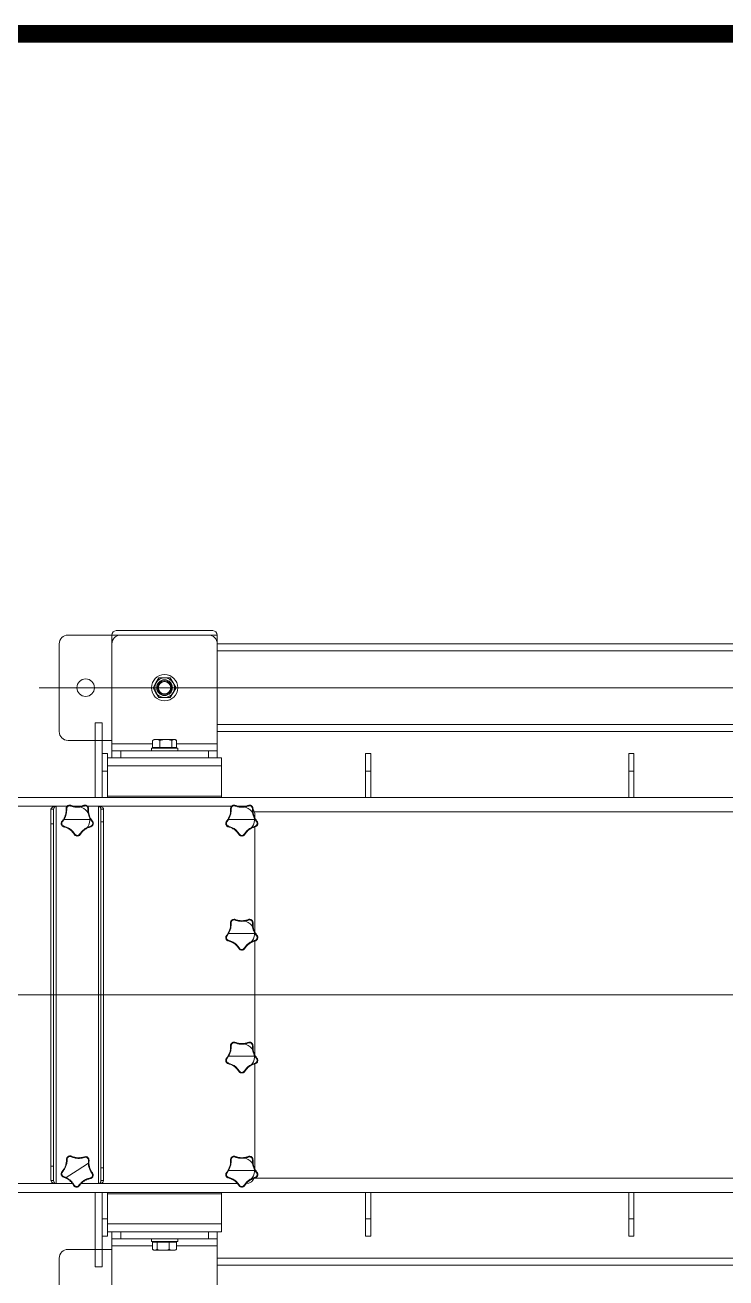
# Model space of a CAD drawing. Extents: x -681219 to -550379, y -242630 to -158199.
# Drawn here: x -659437 to -658639, y -222589 to -221162 of the extents above; entities that cross this region are included whole.
import ezdxf
from ezdxf.lldxf.tags import DXFTag

# ---------------------------------------------------------------- set-up
doc = ezdxf.new("R2010")
doc.units = 0
doc.header["$LTSCALE"] = 1000
doc.layers.get('0').update_dxf_attribs({"linetype": 'CONTINUOUS'})
doc.layers.add('DIM', color=7, linetype='CONTINUOUS', lineweight=18)
doc.layers.add('famsun', color=7, linetype='CONTINUOUS', lineweight=0)
tags = doc.linetypes.add('CENTER2', pattern=[28.575, 19.05, -3.175, 3.175, -3.175]).pattern_tags.tags
tags[10:11] = [DXFTag(74, 4), DXFTag(75, 0), DXFTag(340, '0'), DXFTag(46, 0.0), DXFTag(50, 0.0), DXFTag(44, 0.0), DXFTag(45, 0.0)]
tags[8:9] = [DXFTag(74, 4), DXFTag(75, 0), DXFTag(340, '0'), DXFTag(46, 0.0), DXFTag(50, 0.0), DXFTag(44, 0.0), DXFTag(45, 0.0)]
tags[6:7] = [DXFTag(74, 4), DXFTag(75, 0), DXFTag(340, '0'), DXFTag(46, 0.0), DXFTag(50, 0.0), DXFTag(44, 0.0), DXFTag(45, 0.0)]
tags[4:5] = [DXFTag(74, 4), DXFTag(75, 0), DXFTag(340, '0'), DXFTag(46, 0.0), DXFTag(50, 0.0), DXFTag(44, 0.0), DXFTag(45, 0.0)]

# ---------------------------------------------------------------- blocks, each defined once
blk = doc.blocks.new('12')
for p, q in [((1668, 415), (1778, 415)), ((1663, 400), (749.9, 400)), ((1663, 400), (1663, 410)), ((1663, 410), (1673, 410)), ((1663, 400), (1663, 286)), ((1773, 410), (1673, 410)), ((1773, 410), (1783, 410)), ((1783, 400), (1783, 410)), ((1783, 410), (1833, 410)), ((1783, 400), (1783, 286)), ((1843, 400), (1843, 300)), ((1663, 392), (748.8, 392)), ((1716.5, 361.3), (1713.2, 355.7)), ((1723, 361.3), (1716.5, 361.3)), ((1732.8, 355.7), (1729.5, 361.3)), ((1713.2, 355.7), (1709.9, 350)), ((1709.9, 350), (1713.2, 344.3)), ((1713.2, 344.3), (1716.5, 338.7)), ((1729.5, 338.7), (1732.8, 344.3)), ((1736.1, 350), (1732.8, 355.7)), ((1732.8, 344.3), (1736.1, 350)), ((1716.5, 338.7), (1723, 338.7)), ((1663, 308), (710.7, 308)), ((1663, 300), (765.1, 300)), ((1802, 310), (1794, 310)), ((1794, 290), (1794, 310)), ((1802, 290), (1802, 310)), ((1663, 286), (1663, 278)), ((1709.3, 286), (1663, 286)), ((1709.3, 282.1), (1709.3, 289.9)), ((1711, 291), (1710, 290.4)), ((1711.9, 291), (1711, 291)), ((1711.9, 291), (1721.4, 291)), ((1714.6, 282.1), (1714.6, 289.9)), ((1732.5, 291), (1721.4, 291)), ((1728.3, 282.1), (1728.3, 289.9)), ((1735, 291), (1732.5, 291)), ((1736, 290.4), (1735, 291)), ((1736.7, 289.9), (1736, 290.3)), ((1736.7, 282.1), (1736.7, 289.9)), ((1783, 286), (1736.7, 286)), ((1794, 290), (1783, 290)), ((1783, 286), (1783, 278)), ((1802, 290), (1794, 290)), ((1794, 258.2), (1794, 290)), ((1802, 225), (1802, 290)), ((1833, 290), (1802, 290)), ((1194, 275), (1188, 275)), ((1188, 275), (1188, 255)), ((1194, 275), (1194, 255)), ((1494, 275), (1488, 275)), ((1488, 275), (1488, 255)), ((1494, 275), (1494, 255)), ((1663, 270), (1663, 278)), ((1663, 278), (1673, 278)), ((1673, 278), (1673, 270)), ((1773, 278), (1673, 278)), ((1708, 281), (1708, 278)), ((1708, 281), (1738, 281)), ((1709.6, 281.8), (1709.3, 282.1)), ((1711.9, 281.8), (1709.6, 281.8)), ((1711, 281.8), (1711, 281)), ((1714.2, 281.8), (1711.9, 281.8)), ((1714.6, 282.1), (1714.2, 281.8)), ((1714.2, 281.8), (1715.6, 281.8)), ((1715.6, 281.8), (1714.6, 282.1)), ((1721.4, 281.8), (1715.6, 281.8)), ((1727.3, 281.8), (1721.4, 281.8)), ((1728.3, 282.1), (1727.3, 281.8)), ((1727.3, 281.8), (1728.9, 281.8)), ((1728.9, 281.8), (1728.3, 282.1)), ((1732.5, 281.8), (1728.9, 281.8)), ((1736.1, 281.8), (1732.5, 281.8)), ((1735, 281), (1735, 281.8)), ((1736.7, 282.1), (1736.1, 281.8)), ((1736.1, 281.8), (1736.4, 281.8)), ((1736.4, 281.8), (1736.7, 282.1)), ((1738, 278), (1738, 281)), ((1773, 270), (1773, 278)), ((1773, 278), (1783, 278)), ((1783, 278), (1783, 270)), ((1794, 275), (1788, 275)), ((1788, 275), (1788, 255)), ((1658, 270), (1664.5, 270)), ((1658, 261), (1658, 270)), ((1658, 261), (1788, 261)), ((1658, 226.5), (1658, 261)), ((1673, 270), (1664.5, 270)), ((1773, 270), (1673, 270)), ((1781.5, 270), (1773, 270)), ((1781.5, 270), (1788, 270)), ((1794, 258.2), (1794, 255)), ((1194, 255), (1188, 255)), ((1188, 255), (1188, 225)), ((1194, 255), (1194, 225)), ((1494, 255), (1488, 255)), ((1488, 255), (1488, 225)), ((1494, 255), (1494, 225)), ((1794, 255), (1788, 255)), ((1788, 255), (1788, 225)), ((1794, 255), (1794, 225)), ((2510, 225), (109, 225)), ((1639.4, 215), (1630, 215)), ((1630.7, 214.4), (1631.6, 214.6)), ((1631.6, 214.6), (1632.6, 214.8)), ((1637.5, 214.8), (1638.4, 214.6)), ((1638.4, 214.6), (1639.3, 214.4)), ((1798.5, 215), (1646.6, 215)), ((1658, 226.5), (1658, 225)), ((1658, 226.5), (1788, 226.5)), ((1798.5, -215), (1798.5, 215)), ((1798.5, 215), (1810.9, 215)), ((1818.1, 215), (1826.9, 215)), ((1818.2, 214.4), (1819.1, 214.6)), ((1819.1, 214.6), (1820.1, 214.8)), ((1825, 214.8), (1825.9, 214.6)), ((1825.9, 214.6), (1826.8, 214.4)), ((1834.1, 215), (1846.5, 215)), ((1846.5, -215), (1846.5, 215)), ((1998.4, 215), (1846.5, 215)), ((1620.7, 208.7), (137.6, 208.7)), ((1620, 200), (1618.2, 197.4)), ((1620, 205), (1620, 201.6)), ((1635, 200), (1620, 200)), ((1622.2, 211.9), (1622.2, 212.1)), ((1635, 200), (1650, 200)), ((1647.8, 211.9), (1647.8, 210.6)), ((1651.8, 197.4), (1650, 200)), ((1795.5, 211.5), (1792.5, 211.5)), ((1792.5, 197), (1792.5, 211.5)), ((1795.5, 197), (1795.5, 211.5)), ((1807.5, 200), (1805.7, 197.4)), ((1822.5, 200), (1807.5, 200)), ((1809.7, 211.9), (1809.7, 212.1)), ((1822.5, 200), (1837.5, 200)), ((1835.3, 211.9), (1835.3, 210.6)), ((1839.3, 197.4), (1837.5, 200)), ((1852.5, 211.5), (1849.5, 211.5)), ((1849.5, 211.5), (1849.5, 195)), ((1852.5, 211.5), (1852.5, 195)), ((1620, 191.4), (1620, 71.6)), ((1795.5, 197), (1792.5, 197)), ((1792.5, -197), (1792.5, 197)), ((1795.5, -197), (1795.5, 197)), ((1849.5, -195), (1849.5, 195)), ((1852.5, 195), (1849.5, 195)), ((1852.5, -195), (1852.5, 195)), ((1622.2, 81.9), (1622.2, 82.1)), ((1630.7, 84.4), (1631.6, 84.6)), ((1631.6, 84.6), (1632.6, 84.8)), ((1637.5, 84.8), (1638.4, 84.6)), ((1638.4, 84.6), (1639.3, 84.4)), ((1647.8, 81.9), (1647.8, 80.6)), ((1620, 70), (1618.2, 67.4)), ((1635, 70), (1620, 70)), ((1620, 61.4), (1620, -68.4)), ((1635, 70), (1650, 70)), ((1651.8, 67.4), (1650, 70)), ((1630.7, -55.6), (1631.6, -55.4)), ((1631.6, -55.4), (1632.6, -55.2)), ((1637.5, -55.2), (1638.4, -55.4)), ((1638.4, -55.4), (1639.3, -55.6)), ((1620, -70), (1618.2, -72.6)), ((1635, -70), (1620, -70)), ((1622.2, -58.1), (1622.2, -57.9)), ((1635, -70), (1650, -70)), ((1647.8, -58.1), (1647.8, -59.4)), ((1651.8, -72.6), (1650, -70)), ((1620, -78.6), (1620, -198.4)), ((1630.7, -185.6), (1631.6, -185.4)), ((1631.6, -185.4), (1632.6, -185.2)), ((1637.5, -185.2), (1638.4, -185.4)), ((1638.4, -185.4), (1639.3, -185.6)), ((1817.4, -185.9), (1819.1, -185.4)), ((1819.1, -185.4), (1819.5, -185.3)), ((1824, -185.1), (1825.9, -185.4)), ((1825.9, -185.4), (1826.2, -185.5)), ((1622.2, -188.1), (1622.2, -187.9)), ((1647.8, -188.1), (1647.8, -189.4)), ((1792.5, -197), (1795.5, -197)), ((1792.5, -197), (1792.5, -211.5)), ((1795.5, -197), (1795.5, -211.5)), ((1809.8, -188.6), (1809.9, -191.8)), ((1822.5, -200), (1809.9, -191.8)), ((1834.4, -190.9), (1835.1, -191.8)), ((1835.1, -191.8), (1835.5, -192.5)), ((1849.5, -195), (1852.5, -195)), ((1849.5, -211.5), (1849.5, -195)), ((1852.5, -211.5), (1852.5, -195)), ((1620.7, -208.7), (137.6, -208.7)), ((1620, -200), (1618.2, -202.6)), ((1635, -200), (1620, -200)), ((1635, -200), (1650, -200)), ((1651.8, -202.6), (1650, -200)), ((1792.5, -211.5), (1795.5, -211.5)), ((1805.3, -202.9), (1806, -201.9)), ((1812.1, -210.8), (1811, -209.6)), ((1812.5, -211.2), (1812.1, -210.8)), ((1822.5, -200), (1835.1, -208.2)), ((1835.1, -208.2), (1838, -207)), ((1849.5, -211.5), (1852.5, -211.5)), ((2510, -225), (109, -225)), ((1188, -225), (1188, -255)), ((1194, -225), (1194, -255)), ((1488, -225), (1488, -255)), ((1494, -225), (1494, -255)), ((1640, -215), (1798.5, -215)), ((1658, -226.5), (1658, -225)), ((1658, -226.5), (1788, -226.5)), ((1658, -226.5), (1658, -261)), ((1788, -225), (1788, -255)), ((1794, -225), (1794, -255)), ((1798.5, -215), (1818, -215)), ((1802, -225), (1802, -290)), ((1826.7, -217), (1826.6, -217.2)), ((1828.1, -215), (1846.5, -215)), ((1846.5, -215), (2005, -215)), ((1194, -255), (1188, -255)), ((1188, -255), (1188, -275)), ((1194, -255), (1194, -275)), ((1494, -255), (1488, -255)), ((1488, -255), (1488, -275)), ((1494, -255), (1494, -275)), ((1794, -255), (1788, -255)), ((1788, -255), (1788, -275)), ((1794, -255), (1794, -258.2)), ((1658, -261), (1788, -261)), ((1658, -261), (1658, -270)), ((1658, -270), (1664.5, -270)), ((1663, -278), (1663, -270)), ((1664.5, -270), (1673, -270)), ((1673, -270), (1673, -278)), ((1673, -270), (1773, -270)), ((1773, -278), (1773, -270)), ((1773, -270), (1781.5, -270)), ((1781.5, -270), (1788, -270)), ((1783, -270), (1783, -278)), ((1794, -258.2), (1794, -290)), ((1194, -275), (1188, -275)), ((1494, -275), (1488, -275)), ((1673, -278), (1663, -278)), ((1663, -286), (1663, -278)), ((1673, -278), (1773, -278)), ((1708, -278), (1708, -281)), ((1738, -281), (1708, -281)), ((1709.3, -282.1), (1709.9, -281.8)), ((1709.6, -281.8), (1709.3, -282.1)), ((1709.3, -282.1), (1709.3, -289.9)), ((1709.9, -281.8), (1709.6, -281.8)), ((1709.9, -281.8), (1713.5, -281.8)), ((1711, -281), (1711, -281.8)), ((1713.5, -281.8), (1717.1, -281.8)), ((1717.1, -281.8), (1717.7, -282.1)), ((1718.7, -281.8), (1717.1, -281.8)), ((1717.7, -282.1), (1718.7, -281.8)), ((1717.7, -282.1), (1717.7, -289.9)), ((1718.7, -281.8), (1724.6, -281.8)), ((1724.6, -281.8), (1730.4, -281.8)), ((1730.4, -281.8), (1731.4, -282.1)), ((1731.8, -281.8), (1730.4, -281.8)), ((1731.4, -282.1), (1731.8, -281.8)), ((1731.4, -282.1), (1731.4, -289.9)), ((1731.8, -281.8), (1734.1, -281.8)), ((1734.1, -281.8), (1736.4, -281.8)), ((1735, -281.8), (1735, -281)), ((1736.4, -281.8), (1736.7, -282.1)), ((1736.7, -282.1), (1736.7, -289.9)), ((1738, -281), (1738, -278)), ((1783, -278), (1773, -278)), ((1783, -286), (1783, -278)), ((1794, -275), (1788, -275)), ((1663, -400), (1663, -286)), ((1663, -286), (1709.3, -286)), ((1709.3, -289.9), (1710, -290.3)), ((1710, -290.4), (1711, -291)), ((1711, -291), (1713.5, -291)), ((1713.5, -291), (1724.6, -291)), ((1734.1, -291), (1724.6, -291)), ((1734.1, -291), (1735, -291)), ((1735, -291), (1736, -290.4)), ((1736.7, -286), (1783, -286)), ((1783, -400), (1783, -286)), ((1794, -290), (1783, -290)), ((1802, -290), (1794, -290)), ((1794, -290), (1794, -310)), ((1802, -290), (1802, -310)), ((1833, -290), (1802, -290)), ((1663, -308), (711.7, -308)), ((1663, -300), (765.1, -300)), ((1794, -310), (1802, -310)), ((1843, -400), (1843, -300))]:
    blk.add_line(p, q)
at = {"color": 8, "linetype": 'CENTER2'}
for p, q in [((1866.1, 350), (35.8, 350)), ((-455.4, 0), (2585.1, 0))]:
    blk.add_line(p, q, dxfattribs=at)
for centre, radius in [((1723, 350), 15), ((1723, 350), 9), ((1723, 350), 8), ((1723, 350), 7), ((1813, 350), 10)]:
    blk.add_circle(centre, radius)
for centre, radius, start, end in [((1668, 410), 5, 90, 180), ((1778, 410), 5, 0, 90), ((1673, 400), 10, 90, 180), ((1773, 400), 10, 0, 90), ((1833, 400), 10, 0, 90), ((1723, 350), 11.3, 90, 150), ((1723, 350), 11.3, 30, 90), ((1723, 350), 11.3, 150, 210), ((1723, 350), 11.3, 210, 270), ((1723, 350), 11.3, 270, 330), ((1723, 350), 11.3, 330, 30), ((1833, 300), 10, 270, 0), ((1635, 200), 14.5, 78.3223, 247.1373), ((1628.9, 214.8), 1.67, 139.0394, 164.1532), ((1641.1, 214.8), 1.67, 15.8468, 40.9606), ((1822.5, 200), 14.5, 78.3223, 247.1373), ((1816.4, 214.8), 1.67, 139.0394, 164.1532), ((1828.6, 214.8), 1.67, 15.8468, 40.9606), ((1630, 205), 10, 142.9413, 180), ((1622.8, 210.3), 1.67, 87.8468, 112.9606), ((1647.2, 210.3), 1.67, 67.0394, 92.1532), ((1810.3, 210.3), 1.67, 87.8468, 112.9606), ((1834.7, 210.3), 1.67, 67.0394, 92.1532), ((1619.1, 198.8), 1.67, 211.0394, 236.1532), ((1621.4, 191.6), 1.67, 159.8468, 184.9606), ((1648.6, 191.6), 1.67, 355.0394, 20.1532), ((1650.9, 198.8), 1.67, 303.8468, 328.9606), ((1806.6, 198.8), 1.67, 211.0394, 236.1532), ((1808.9, 191.6), 1.67, 159.8468, 184.9606), ((1836.1, 191.6), 1.67, 355.0394, 20.1532), ((1838.4, 198.8), 1.67, 303.8468, 328.9606), ((1631.2, 184.5), 1.67, 283.0394, 308.1532), ((1638.8, 184.5), 1.67, 231.8468, 256.9606), ((1818.7, 184.5), 1.67, 283.0394, 308.1532), ((1826.3, 184.5), 1.67, 231.8468, 256.9606), ((1628.9, 84.8), 1.67, 139.0394, 164.1532), ((1641.1, 84.8), 1.67, 15.8468, 40.9606), ((1635, 70), 14.5, 78.3223, 247.1373), ((1622.8, 80.3), 1.67, 87.8468, 112.9606), ((1647.2, 80.3), 1.67, 67.0394, 92.1532), ((1619.1, 68.8), 1.67, 211.0394, 236.1532), ((1621.4, 61.6), 1.67, 159.8468, 184.9606), ((1648.6, 61.6), 1.67, 355.0394, 20.1532), ((1650.9, 68.8), 1.67, 303.8468, 328.9606), ((1631.2, 54.5), 1.67, 283.0394, 308.1532), ((1638.8, 54.5), 1.67, 231.8468, 256.9606), ((1635, -70), 14.5, 78.3223, 247.1373), ((1628.9, -55.2), 1.67, 139.0394, 164.1532), ((1641.1, -55.2), 1.67, 15.8468, 40.9606), ((1622.8, -59.7), 1.67, 87.8468, 112.9606), ((1647.2, -59.7), 1.67, 67.0394, 92.1532), ((1619.1, -71.2), 1.67, 211.0394, 236.1532), ((1621.4, -78.4), 1.67, 159.8468, 184.9606), ((1648.6, -78.4), 1.67, 355.0394, 20.1532), ((1650.9, -71.2), 1.67, 303.8468, 328.9606), ((1631.2, -85.5), 1.67, 283.0394, 308.1532), ((1638.8, -85.5), 1.67, 231.8468, 256.9606), ((1635, -200), 14.5, 78.3223, 247.1373), ((1628.9, -185.2), 1.67, 139.0394, 164.1532), ((1641.1, -185.2), 1.67, 15.8468, 40.9606), ((1815.7, -185.6), 1.67, 141.8817, 166.9956), ((1822.5, -200), 14.5, 81.0794, 106.4389), ((1827.8, -185), 1.67, 18.6892, 43.803), ((1622.8, -189.7), 1.67, 87.8468, 112.9606), ((1647.2, -189.7), 1.67, 67.0394, 92.1532), ((1809.8, -190.3), 1.67, 90.6892, 115.803), ((1834.1, -189.1), 1.67, 69.8817, 94.9956), ((1822.5, -200), 14.5, 9.1392, 34.4927), ((1619.1, -201.2), 1.67, 211.0394, 236.1532), ((1621.4, -208.4), 1.67, 159.8468, 184.9606), ((1630, -205), 10, 197.9389, 270), ((1648.6, -208.4), 1.67, 355.0394, 20.1532), ((1650.9, -201.2), 1.67, 303.8468, 328.9606), ((1806.7, -202), 1.67, 213.8817, 238.9956), ((1809.3, -209), 1.67, 162.6892, 187.803), ((1836.5, -207.7), 1.67, 357.8817, 22.9956), ((1838.5, -200.4), 1.67, 306.6892, 331.803), ((1631.2, -215.5), 1.67, 283.0394, 308.1532), ((1638.8, -215.5), 1.67, 231.8468, 256.9606), ((1819.5, -215.7), 1.67, 285.8817, 310.9956), ((1827, -215.3), 1.67, 234.6892, 259.803), ((1833, -300), 10, 0, 90)]:
    blk.add_arc(centre, radius, start, end)
for centre, major_axis, ratio, start_param, end_param in [((1798.5, 211.5), (6, 0), 0.588235, 1.570796, 3.141593), ((1798.5, 211.5), (0, 3.53), 0.85, 0, 1.570796), ((1846.5, 211.5), (6, 0), 0.588235, 0, 1.570796), ((1846.5, 211.5), (0, 3.53), 0.85, 4.712389, 6.283185), ((1798.5, -211.5), (6, 0), 0.588235, 3.141593, 4.712389), ((1798.5, -211.5), (0, 3.53), 0.85, 1.570796, 3.141593), ((1846.5, -211.5), (6, 0), 0.588235, 4.712389, 6.283185), ((1846.5, -211.5), (0, 3.53), 0.85, 3.141593, 4.712389)]:
    blk.add_ellipse(centre, major_axis=major_axis, ratio=ratio, start_param=start_param, end_param=end_param)
for points, knots in [([(1729.5, 361.3), (1729.1, 361.3), (1726.9, 361.3), (1724.7, 361.3), (1723, 361.3)], [0, 0, 0, 0, 0.223404, 1, 1, 1, 1]), ([(1723, 338.7), (1724.7, 338.7), (1726.9, 338.7), (1729.1, 338.7), (1729.5, 338.7)], [0, 0, 0, 0, 0.7765956, 1, 1, 1, 1]), ([(1709.3, 289.9), (1709.4, 290.1), (1710, 290.4), (1710.9, 290.9), (1711.6, 291), (1711.9, 291)], [0, 0, 0, 0, 0.211364, 0.60308, 1, 1, 1, 1]), ([(1711.9, 291), (1712.1, 291), (1713, 290.9), (1713.9, 290.4), (1714.6, 289.9)], [0, 0, 0, 0, 0.232367, 1, 1, 1, 1]), ([(1714.6, 289.9), (1715.7, 290.2), (1717.9, 290.8), (1720.3, 290.9), (1721.4, 291)], [0, 0, 0, 0, 0.495458, 1, 1, 1, 1]), ([(1721.4, 291), (1721.6, 291), (1722.8, 291), (1725.2, 290.8), (1727.3, 290.2), (1728.3, 289.9)], [0, 0, 0, 0, 0.070099, 0.530789, 1, 1, 1, 1]), ([(1728.3, 289.9), (1729, 290.2), (1730.4, 290.8), (1731.8, 290.9), (1732.5, 291)], [0, 0, 0, 0, 0.495458, 1, 1, 1, 1]), ([(1732.5, 291), (1732.6, 291), (1733.4, 291), (1734.8, 290.8), (1736.1, 290.2), (1736.7, 289.9)], [0, 0, 0, 0, 0.070099, 0.530789, 1, 1, 1, 1]), ([(1622.2, 212.1), (1622.2, 212.5), (1622.3, 213.1), (1622.6, 214), (1623.2, 214.8), (1623.9, 215.5), (1624.8, 215.9), (1625.7, 216.1), (1626.7, 216.2), (1627.3, 216), (1627.7, 215.9)], [0, 0, 0, 0, 0.128495, 0.249756, 0.375809, 0.499953, 0.623666, 0.749874, 0.870849, 1, 1, 1, 1]), ([(1627.3, 215.2), (1626.9, 215.3), (1626.1, 215.5), (1624.9, 215.3), (1623.8, 214.6), (1623, 213.4), (1622.9, 212.5), (1622.9, 212)], [0, 0, 0, 0, 0.187058, 0.373924, 0.560709, 0.780234, 1, 1, 1, 1]), ([(1642.7, 215.2), (1641.4, 214.8), (1639, 214), (1635, 213.7), (1631, 214), (1628.5, 214.8), (1627.3, 215.2)], [0, 0, 0, 0, 0.251233, 0.500208, 0.750439, 1, 1, 1, 1]), ([(1627.7, 215.9), (1628.8, 215.5), (1631.2, 214.7), (1635, 214.4), (1638.8, 214.7), (1641.2, 215.5), (1642.3, 215.9)], [0, 0, 0, 0, 0.249562, 0.499801, 0.748752, 1, 1, 1, 1]), ([(1642.3, 215.9), (1642.7, 216), (1643.3, 216.2), (1644.3, 216.1), (1645.3, 215.9), (1646.2, 215.4), (1646.9, 214.7), (1647.5, 213.9), (1647.8, 212.9), (1647.8, 212.2), (1647.8, 211.9)], [0, 0, 0, 0, 0.12914, 0.249982, 0.376113, 0.499908, 0.623755, 0.74995, 0.870821, 1, 1, 1, 1]), ([(1647.1, 212), (1647.1, 212.4), (1647, 213.2), (1646.4, 214.3), (1645.4, 215.1), (1644.1, 215.6), (1643.2, 215.3), (1642.7, 215.2)], [0, 0, 0, 0, 0.187058, 0.373924, 0.560709, 0.780234, 1, 1, 1, 1]), ([(1809.7, 212.1), (1809.7, 212.5), (1809.8, 213.1), (1810.1, 214), (1810.7, 214.8), (1811.4, 215.5), (1812.3, 215.9), (1813.2, 216.1), (1814.2, 216.2), (1814.8, 216), (1815.2, 215.9)], [0, 0, 0, 0, 0.128495, 0.249756, 0.375809, 0.499953, 0.623666, 0.749874, 0.870849, 1, 1, 1, 1]), ([(1814.8, 215.2), (1814.4, 215.3), (1813.6, 215.5), (1812.4, 215.3), (1811.3, 214.6), (1810.5, 213.4), (1810.4, 212.5), (1810.4, 212)], [0, 0, 0, 0, 0.1870578, 0.3739241, 0.5607091, 0.7802342, 1, 1, 1, 1]), ([(1830.2, 215.2), (1828.9, 214.8), (1826.5, 214), (1822.5, 213.7), (1818.5, 214), (1816, 214.8), (1814.8, 215.2)], [0, 0, 0, 0, 0.251233, 0.500208, 0.750439, 1, 1, 1, 1]), ([(1815.2, 215.9), (1816.3, 215.5), (1818.7, 214.7), (1822.5, 214.4), (1826.3, 214.7), (1828.7, 215.5), (1829.8, 215.9)], [0, 0, 0, 0, 0.249562, 0.499801, 0.748752, 1, 1, 1, 1]), ([(1829.8, 215.9), (1830.2, 216), (1830.8, 216.2), (1831.8, 216.1), (1832.8, 215.9), (1833.7, 215.4), (1834.4, 214.7), (1835, 213.9), (1835.3, 212.9), (1835.3, 212.2), (1835.3, 211.9)], [0, 0, 0, 0, 0.12914, 0.249982, 0.376113, 0.499908, 0.623755, 0.74995, 0.870821, 1, 1, 1, 1]), ([(1834.6, 212), (1834.6, 212.4), (1834.5, 213.2), (1833.9, 214.3), (1832.9, 215.1), (1831.6, 215.6), (1830.7, 215.3), (1830.2, 215.2)], [0, 0, 0, 0, 0.187058, 0.373924, 0.560709, 0.780234, 1, 1, 1, 1]), ([(1617.7, 197.9), (1618.4, 198.9), (1619.9, 200.9), (1621.3, 204.4), (1622.2, 208.1), (1622.2, 210.6), (1622.2, 211.9)], [0, 0, 0, 0, 0.2495624, 0.4998013, 0.7487519, 1, 1, 1, 1]), ([(1622.9, 212), (1622.9, 211), (1623, 208.9), (1622.4, 205.8), (1621.5, 202.8), (1620.5, 200.9), (1620, 200)], [0, 0, 0, 0, 0.251572, 0.500479, 0.750741, 1, 1, 1, 1]), ([(1650, 200), (1649.5, 200.9), (1648.5, 202.8), (1647.6, 205.8), (1647, 208.9), (1647.1, 211), (1647.1, 212)], [0, 0, 0, 0, 0.249343, 0.500108, 0.749776, 1, 1, 1, 1]), ([(1647.8, 210.6), (1647.8, 209.5), (1647.9, 207.2), (1648.9, 203.9), (1650.3, 200.7), (1651.7, 198.8), (1652.3, 197.9)], [0, 0, 0, 0, 0.248956, 0.499589, 0.748504, 1, 1, 1, 1]), ([(1805.2, 197.9), (1805.9, 198.9), (1807.4, 200.9), (1808.8, 204.4), (1809.7, 208.1), (1809.7, 210.6), (1809.7, 211.9)], [0, 0, 0, 0, 0.2495624, 0.4998013, 0.7487519, 1, 1, 1, 1]), ([(1810.4, 212), (1810.4, 211), (1810.5, 208.9), (1809.9, 205.8), (1809, 202.8), (1808, 200.9), (1807.5, 200)], [0, 0, 0, 0, 0.251572, 0.500479, 0.750741, 1, 1, 1, 1]), ([(1837.5, 200), (1837, 200.9), (1836, 202.8), (1835.1, 205.8), (1834.5, 208.9), (1834.6, 211), (1834.6, 212)], [0, 0, 0, 0, 0.249343, 0.500108, 0.749776, 1, 1, 1, 1]), ([(1835.3, 210.6), (1835.3, 209.5), (1835.4, 207.2), (1836.4, 203.9), (1837.8, 200.7), (1839.2, 198.8), (1839.8, 197.9)], [0, 0, 0, 0, 0.248956, 0.499589, 0.748504, 1, 1, 1, 1]), ([(1616.7, 195.4), (1616.8, 195.8), (1616.9, 196.7), (1617.4, 197.5), (1617.7, 197.9)], [0, 0, 0, 0, 0.480984, 1, 1, 1, 1]), ([(1619.7, 191.5), (1619.3, 191.6), (1618.5, 192), (1617.5, 192.9), (1616.9, 194), (1616.8, 194.9), (1616.7, 195.4)], [0, 0, 0, 0, 0.25934, 0.499965, 0.75017, 1, 1, 1, 1]), ([(1618.2, 197.4), (1617.9, 197), (1617.5, 196.4), (1617.4, 195.1), (1617.7, 193.9), (1618.5, 192.7), (1619.4, 192.4), (1619.8, 192.2)], [0, 0, 0, 0, 0.1870578, 0.3739241, 0.5607091, 0.7802342, 1, 1, 1, 1]), ([(1631.6, 182.9), (1630.9, 183.9), (1629.4, 185.9), (1626.6, 188.4), (1623.3, 190.4), (1620.9, 191.1), (1619.7, 191.5)], [0, 0, 0, 0, 0.2495624, 0.4998013, 0.7487519, 1, 1, 1, 1]), ([(1619.8, 192.2), (1621.1, 191.8), (1623.6, 191), (1627, 188.9), (1630, 186.4), (1631.5, 184.2), (1632.3, 183.2)], [0, 0, 0, 0, 0.251233, 0.500208, 0.750439, 1, 1, 1, 1]), ([(1637.7, 183.2), (1638.5, 184.2), (1640, 186.4), (1643, 189), (1646.4, 191), (1648.9, 191.8), (1650.2, 192.2)], [0, 0, 0, 0, 0.251233, 0.500208, 0.750439, 1, 1, 1, 1]), ([(1650.3, 191.5), (1649.1, 191.1), (1646.7, 190.4), (1643.4, 188.4), (1640.6, 185.9), (1639.1, 183.9), (1638.4, 182.9)], [0, 0, 0, 0, 0.249562, 0.499801, 0.748752, 1, 1, 1, 1]), ([(1650.2, 192.2), (1650.5, 192.4), (1651.3, 192.6), (1652.1, 193.6), (1652.6, 194.8), (1652.6, 196.2), (1652.1, 197), (1651.8, 197.4)], [0, 0, 0, 0, 0.187058, 0.373924, 0.560709, 0.780234, 1, 1, 1, 1]), ([(1652.3, 197.9), (1652.5, 197.6), (1652.9, 197.1), (1653.2, 196.1), (1653.3, 195.1), (1653.1, 194.1), (1652.7, 193.2), (1652, 192.4), (1651.2, 191.8), (1650.6, 191.6), (1650.3, 191.5)], [0, 0, 0, 0, 0.12914, 0.249982, 0.376114, 0.499908, 0.623755, 0.74995, 0.870821, 1, 1, 1, 1]), ([(1804.2, 195.4), (1804.3, 195.8), (1804.4, 196.7), (1804.9, 197.5), (1805.2, 197.9)], [0, 0, 0, 0, 0.480984, 1, 1, 1, 1]), ([(1807.2, 191.5), (1806.8, 191.6), (1806, 192), (1805, 192.9), (1804.4, 194), (1804.3, 194.9), (1804.2, 195.4)], [0, 0, 0, 0, 0.25934, 0.499965, 0.75017, 1, 1, 1, 1]), ([(1805.7, 197.4), (1805.4, 197), (1805, 196.4), (1804.9, 195.1), (1805.2, 193.9), (1806, 192.7), (1806.9, 192.4), (1807.3, 192.2)], [0, 0, 0, 0, 0.1870578, 0.3739241, 0.5607091, 0.7802342, 1, 1, 1, 1]), ([(1819.1, 182.9), (1818.4, 183.9), (1816.9, 185.9), (1814.1, 188.4), (1810.8, 190.4), (1808.4, 191.1), (1807.2, 191.5)], [0, 0, 0, 0, 0.2495624, 0.4998013, 0.7487519, 1, 1, 1, 1]), ([(1807.3, 192.2), (1808.6, 191.8), (1811.1, 191), (1814.5, 188.9), (1817.5, 186.4), (1819, 184.2), (1819.8, 183.2)], [0, 0, 0, 0, 0.251233, 0.500208, 0.750439, 1, 1, 1, 1]), ([(1825.2, 183.2), (1826, 184.2), (1827.5, 186.4), (1830.5, 189), (1833.9, 191), (1836.4, 191.8), (1837.7, 192.2)], [0, 0, 0, 0, 0.251233, 0.500208, 0.750439, 1, 1, 1, 1]), ([(1837.8, 191.5), (1836.6, 191.1), (1834.2, 190.4), (1830.9, 188.4), (1828.1, 185.9), (1826.6, 183.9), (1825.9, 182.9)], [0, 0, 0, 0, 0.249562, 0.499801, 0.748752, 1, 1, 1, 1]), ([(1837.7, 192.2), (1838, 192.4), (1838.8, 192.6), (1839.6, 193.6), (1840.1, 194.8), (1840.1, 196.2), (1839.6, 197), (1839.3, 197.4)], [0, 0, 0, 0, 0.187058, 0.373924, 0.560709, 0.780234, 1, 1, 1, 1]), ([(1839.8, 197.9), (1840, 197.6), (1840.4, 197.1), (1840.7, 196.1), (1840.8, 195.1), (1840.6, 194.1), (1840.2, 193.2), (1839.5, 192.4), (1838.7, 191.8), (1838.1, 191.6), (1837.8, 191.5)], [0, 0, 0, 0, 0.12914, 0.249982, 0.376114, 0.499908, 0.623755, 0.74995, 0.870821, 1, 1, 1, 1]), ([(1638.4, 182.9), (1638.2, 182.6), (1637.8, 182), (1636.9, 181.5), (1636, 181.1), (1635, 181), (1634, 181.1), (1633.1, 181.5), (1632.2, 182), (1631.8, 182.6), (1631.6, 182.9)], [0, 0, 0, 0, 0.12914, 0.249982, 0.376113, 0.499908, 0.623755, 0.74995, 0.870821, 1, 1, 1, 1]), ([(1632.3, 183.2), (1632.5, 182.9), (1633, 182.2), (1634.2, 181.7), (1635.5, 181.6), (1636.8, 182.1), (1637.4, 182.8), (1637.7, 183.2)], [0, 0, 0, 0, 0.1870578, 0.3739241, 0.5607091, 0.7802342, 1, 1, 1, 1]), ([(1825.9, 182.9), (1825.7, 182.6), (1825.3, 182), (1824.4, 181.5), (1823.5, 181.1), (1822.5, 181), (1821.5, 181.1), (1820.6, 181.5), (1819.7, 182), (1819.3, 182.6), (1819.1, 182.9)], [0, 0, 0, 0, 0.12914, 0.249982, 0.376113, 0.499908, 0.623755, 0.74995, 0.870821, 1, 1, 1, 1]), ([(1819.8, 183.2), (1820, 182.9), (1820.5, 182.2), (1821.7, 181.7), (1823, 181.6), (1824.3, 182.1), (1824.9, 182.8), (1825.2, 183.2)], [0, 0, 0, 0, 0.187058, 0.373924, 0.560709, 0.780234, 1, 1, 1, 1]), ([(1622.2, 82.1), (1622.2, 82.5), (1622.3, 83.1), (1622.6, 84), (1623.2, 84.8), (1623.9, 85.5), (1624.8, 85.9), (1625.7, 86.1), (1626.7, 86.2), (1627.3, 86), (1627.7, 85.9)], [0, 0, 0, 0, 0.128495, 0.249756, 0.375809, 0.499953, 0.623666, 0.749874, 0.870849, 1, 1, 1, 1]), ([(1627.7, 85.9), (1628.8, 85.5), (1631.2, 84.7), (1635, 84.4), (1638.8, 84.7), (1641.2, 85.5), (1642.3, 85.9)], [0, 0, 0, 0, 0.249562, 0.499801, 0.748752, 1, 1, 1, 1]), ([(1642.3, 85.9), (1642.7, 86), (1643.3, 86.2), (1644.3, 86.1), (1645.3, 85.9), (1646.2, 85.4), (1646.9, 84.7), (1647.5, 83.9), (1647.8, 82.9), (1647.8, 82.2), (1647.8, 81.9)], [0, 0, 0, 0, 0.12914, 0.249982, 0.376113, 0.499908, 0.623755, 0.74995, 0.870821, 1, 1, 1, 1]), ([(1617.7, 67.9), (1618.4, 68.9), (1619.9, 70.9), (1621.3, 74.4), (1622.2, 78.1), (1622.2, 80.6), (1622.2, 81.9)], [0, 0, 0, 0, 0.249562, 0.499801, 0.748752, 1, 1, 1, 1]), ([(1622.9, 82), (1622.9, 81), (1623, 78.9), (1622.4, 75.8), (1621.5, 72.8), (1620.5, 70.9), (1620, 70)], [0, 0, 0, 0, 0.251572, 0.500479, 0.750741, 1, 1, 1, 1]), ([(1627.3, 85.2), (1626.9, 85.3), (1626.1, 85.5), (1624.9, 85.3), (1623.8, 84.6), (1623, 83.4), (1622.9, 82.5), (1622.9, 82)], [0, 0, 0, 0, 0.187058, 0.373924, 0.560709, 0.780234, 1, 1, 1, 1]), ([(1642.7, 85.2), (1641.4, 84.8), (1639, 84), (1635, 83.7), (1631, 84), (1628.5, 84.8), (1627.3, 85.2)], [0, 0, 0, 0, 0.251233, 0.500208, 0.750439, 1, 1, 1, 1]), ([(1647.1, 82), (1647.1, 82.4), (1647, 83.2), (1646.4, 84.3), (1645.4, 85.1), (1644.1, 85.6), (1643.2, 85.3), (1642.7, 85.2)], [0, 0, 0, 0, 0.1870578, 0.3739241, 0.5607091, 0.7802342, 1, 1, 1, 1]), ([(1650, 70), (1649.5, 70.9), (1648.5, 72.8), (1647.6, 75.8), (1647, 78.9), (1647.1, 81), (1647.1, 82)], [0, 0, 0, 0, 0.2493426, 0.5001079, 0.749776, 1, 1, 1, 1]), ([(1647.8, 80.6), (1647.8, 79.5), (1647.9, 77.2), (1648.9, 73.9), (1650.3, 70.7), (1651.7, 68.8), (1652.3, 67.9)], [0, 0, 0, 0, 0.2489562, 0.499589, 0.748504, 1, 1, 1, 1]), ([(1616.7, 65.4), (1616.8, 65.8), (1616.9, 66.7), (1617.4, 67.5), (1617.7, 67.9)], [0, 0, 0, 0, 0.480984, 1, 1, 1, 1]), ([(1619.7, 61.5), (1619.3, 61.6), (1618.5, 62), (1617.5, 62.9), (1616.9, 64), (1616.8, 64.9), (1616.7, 65.4)], [0, 0, 0, 0, 0.25934, 0.499965, 0.75017, 1, 1, 1, 1]), ([(1618.2, 67.4), (1617.9, 67), (1617.5, 66.4), (1617.4, 65.1), (1617.7, 63.9), (1618.5, 62.7), (1619.4, 62.4), (1619.8, 62.2)], [0, 0, 0, 0, 0.187058, 0.373924, 0.560709, 0.780234, 1, 1, 1, 1]), ([(1631.6, 52.9), (1630.9, 53.9), (1629.4, 55.9), (1626.6, 58.4), (1623.3, 60.4), (1620.9, 61.1), (1619.7, 61.5)], [0, 0, 0, 0, 0.2495624, 0.4998013, 0.7487519, 1, 1, 1, 1]), ([(1619.8, 62.2), (1621.1, 61.8), (1623.6, 61), (1627, 58.9), (1630, 56.4), (1631.5, 54.2), (1632.3, 53.2)], [0, 0, 0, 0, 0.251233, 0.500208, 0.750439, 1, 1, 1, 1]), ([(1637.7, 53.2), (1638.5, 54.2), (1640, 56.4), (1643, 59), (1646.4, 61), (1648.9, 61.8), (1650.2, 62.2)], [0, 0, 0, 0, 0.251233, 0.500208, 0.750439, 1, 1, 1, 1]), ([(1650.3, 61.5), (1649.1, 61.1), (1646.7, 60.4), (1643.4, 58.4), (1640.6, 55.9), (1639.1, 53.9), (1638.4, 52.9)], [0, 0, 0, 0, 0.249562, 0.499801, 0.748752, 1, 1, 1, 1]), ([(1650.2, 62.2), (1650.5, 62.4), (1651.3, 62.6), (1652.1, 63.6), (1652.6, 64.8), (1652.6, 66.2), (1652.1, 67), (1651.8, 67.4)], [0, 0, 0, 0, 0.1870578, 0.3739241, 0.5607091, 0.7802342, 1, 1, 1, 1]), ([(1652.3, 67.9), (1652.5, 67.6), (1652.9, 67.1), (1653.2, 66.1), (1653.3, 65.1), (1653.1, 64.1), (1652.7, 63.2), (1652, 62.4), (1651.2, 61.8), (1650.6, 61.6), (1650.3, 61.5)], [0, 0, 0, 0, 0.12914, 0.249982, 0.376114, 0.499908, 0.623755, 0.74995, 0.870821, 1, 1, 1, 1]), ([(1638.4, 52.9), (1638.2, 52.6), (1637.8, 52), (1636.9, 51.5), (1636, 51.1), (1635, 51), (1634, 51.1), (1633.1, 51.5), (1632.2, 52), (1631.8, 52.6), (1631.6, 52.9)], [0, 0, 0, 0, 0.12914, 0.249982, 0.376113, 0.499908, 0.623755, 0.74995, 0.870821, 1, 1, 1, 1]), ([(1632.3, 53.2), (1632.5, 52.9), (1633, 52.2), (1634.2, 51.7), (1635.5, 51.6), (1636.8, 52.1), (1637.4, 52.8), (1637.7, 53.2)], [0, 0, 0, 0, 0.187058, 0.373924, 0.560709, 0.780234, 1, 1, 1, 1]), ([(1622.2, -57.9), (1622.2, -57.5), (1622.3, -56.9), (1622.6, -56), (1623.2, -55.2), (1623.9, -54.5), (1624.8, -54.1), (1625.7, -53.9), (1626.7, -53.8), (1627.3, -54), (1627.7, -54.1)], [0, 0, 0, 0, 0.128495, 0.249756, 0.375809, 0.499953, 0.623666, 0.749874, 0.870849, 1, 1, 1, 1]), ([(1627.3, -54.8), (1626.9, -54.7), (1626.1, -54.5), (1624.9, -54.7), (1623.8, -55.4), (1623, -56.6), (1622.9, -57.5), (1622.9, -58)], [0, 0, 0, 0, 0.187058, 0.373924, 0.560709, 0.780234, 1, 1, 1, 1]), ([(1642.7, -54.8), (1641.4, -55.2), (1639, -56), (1635, -56.3), (1631, -56), (1628.5, -55.2), (1627.3, -54.8)], [0, 0, 0, 0, 0.251233, 0.500208, 0.750439, 1, 1, 1, 1]), ([(1627.7, -54.1), (1628.8, -54.5), (1631.2, -55.3), (1635, -55.6), (1638.8, -55.3), (1641.2, -54.5), (1642.3, -54.1)], [0, 0, 0, 0, 0.249562, 0.499801, 0.748752, 1, 1, 1, 1]), ([(1642.3, -54.1), (1642.7, -54), (1643.3, -53.8), (1644.3, -53.9), (1645.3, -54.1), (1646.2, -54.6), (1646.9, -55.3), (1647.5, -56.1), (1647.8, -57.1), (1647.8, -57.8), (1647.8, -58.1)], [0, 0, 0, 0, 0.12914, 0.249982, 0.376113, 0.499908, 0.623755, 0.74995, 0.870821, 1, 1, 1, 1]), ([(1647.1, -58), (1647.1, -57.6), (1647, -56.8), (1646.4, -55.7), (1645.4, -54.9), (1644.1, -54.4), (1643.2, -54.7), (1642.7, -54.8)], [0, 0, 0, 0, 0.187058, 0.373924, 0.560709, 0.780234, 1, 1, 1, 1]), ([(1617.7, -72.1), (1618.4, -71.1), (1619.9, -69.1), (1621.3, -65.6), (1622.2, -61.9), (1622.2, -59.4), (1622.2, -58.1)], [0, 0, 0, 0, 0.2495624, 0.4998013, 0.7487519, 1, 1, 1, 1]), ([(1622.9, -58), (1622.9, -59), (1623, -61.1), (1622.4, -64.2), (1621.5, -67.2), (1620.5, -69.1), (1620, -70)], [0, 0, 0, 0, 0.251572, 0.500479, 0.750741, 1, 1, 1, 1]), ([(1650, -70), (1649.5, -69.1), (1648.5, -67.2), (1647.6, -64.2), (1647, -61.1), (1647.1, -59), (1647.1, -58)], [0, 0, 0, 0, 0.2493426, 0.5001079, 0.749776, 1, 1, 1, 1]), ([(1647.8, -59.4), (1647.8, -60.5), (1647.9, -62.8), (1648.9, -66.1), (1650.3, -69.3), (1651.7, -71.2), (1652.3, -72.1)], [0, 0, 0, 0, 0.2489562, 0.499589, 0.748504, 1, 1, 1, 1]), ([(1616.7, -74.6), (1616.8, -74.2), (1616.9, -73.3), (1617.4, -72.5), (1617.7, -72.1)], [0, 0, 0, 0, 0.480984, 1, 1, 1, 1]), ([(1619.7, -78.5), (1619.3, -78.4), (1618.5, -78), (1617.5, -77.1), (1616.9, -76), (1616.8, -75.1), (1616.7, -74.6)], [0, 0, 0, 0, 0.25934, 0.499965, 0.75017, 1, 1, 1, 1]), ([(1618.2, -72.6), (1617.9, -73), (1617.5, -73.6), (1617.4, -74.9), (1617.7, -76.1), (1618.5, -77.3), (1619.4, -77.6), (1619.8, -77.8)], [0, 0, 0, 0, 0.187058, 0.373924, 0.560709, 0.780234, 1, 1, 1, 1]), ([(1631.6, -87.1), (1630.9, -86.1), (1629.4, -84.1), (1626.6, -81.6), (1623.3, -79.6), (1620.9, -78.9), (1619.7, -78.5)], [0, 0, 0, 0, 0.2495624, 0.4998013, 0.7487519, 1, 1, 1, 1]), ([(1619.8, -77.8), (1621.1, -78.2), (1623.6, -79), (1627, -81.1), (1630, -83.6), (1631.5, -85.8), (1632.3, -86.8)], [0, 0, 0, 0, 0.251233, 0.500208, 0.750439, 1, 1, 1, 1]), ([(1637.7, -86.8), (1638.5, -85.8), (1640, -83.6), (1643, -81), (1646.4, -79), (1648.9, -78.2), (1650.2, -77.8)], [0, 0, 0, 0, 0.251233, 0.500208, 0.750439, 1, 1, 1, 1]), ([(1650.3, -78.5), (1649.1, -78.9), (1646.7, -79.6), (1643.4, -81.6), (1640.6, -84.1), (1639.1, -86.1), (1638.4, -87.1)], [0, 0, 0, 0, 0.249562, 0.499801, 0.748752, 1, 1, 1, 1]), ([(1650.2, -77.8), (1650.5, -77.6), (1651.3, -77.4), (1652.1, -76.4), (1652.6, -75.2), (1652.6, -73.8), (1652.1, -73), (1651.8, -72.6)], [0, 0, 0, 0, 0.1870578, 0.3739241, 0.5607091, 0.7802342, 1, 1, 1, 1]), ([(1652.3, -72.1), (1652.5, -72.4), (1652.9, -72.9), (1653.2, -73.9), (1653.3, -74.9), (1653.1, -75.9), (1652.7, -76.8), (1652, -77.6), (1651.2, -78.2), (1650.6, -78.4), (1650.3, -78.5)], [0, 0, 0, 0, 0.12914, 0.249982, 0.376114, 0.499908, 0.623755, 0.74995, 0.870821, 1, 1, 1, 1]), ([(1638.4, -87.1), (1638.2, -87.4), (1637.8, -88), (1636.9, -88.5), (1636, -88.9), (1635, -89), (1634, -88.9), (1633.1, -88.5), (1632.2, -88), (1631.8, -87.4), (1631.6, -87.1)], [0, 0, 0, 0, 0.12914, 0.249982, 0.376113, 0.499908, 0.623755, 0.74995, 0.870821, 1, 1, 1, 1]), ([(1632.3, -86.8), (1632.5, -87.1), (1633, -87.8), (1634.2, -88.3), (1635.5, -88.4), (1636.8, -87.9), (1637.4, -87.2), (1637.7, -86.8)], [0, 0, 0, 0, 0.187058, 0.373924, 0.560709, 0.780234, 1, 1, 1, 1]), ([(1622.2, -187.9), (1622.2, -187.5), (1622.3, -186.9), (1622.6, -186), (1623.2, -185.2), (1623.9, -184.5), (1624.8, -184.1), (1625.7, -183.9), (1626.7, -183.8), (1627.3, -184), (1627.7, -184.1)], [0, 0, 0, 0, 0.128495, 0.249756, 0.375809, 0.499953, 0.623666, 0.749874, 0.870849, 1, 1, 1, 1]), ([(1627.3, -184.8), (1626.9, -184.7), (1626.1, -184.5), (1624.9, -184.7), (1623.8, -185.4), (1623, -186.6), (1622.9, -187.5), (1622.9, -188)], [0, 0, 0, 0, 0.187058, 0.373924, 0.560709, 0.780234, 1, 1, 1, 1]), ([(1642.7, -184.8), (1641.4, -185.2), (1639, -186), (1635, -186.3), (1631, -186), (1628.5, -185.2), (1627.3, -184.8)], [0, 0, 0, 0, 0.251233, 0.500208, 0.750439, 1, 1, 1, 1]), ([(1627.7, -184.1), (1628.8, -184.5), (1631.2, -185.3), (1635, -185.6), (1638.8, -185.3), (1641.2, -184.5), (1642.3, -184.1)], [0, 0, 0, 0, 0.249562, 0.499801, 0.748752, 1, 1, 1, 1]), ([(1642.3, -184.1), (1642.7, -184), (1643.3, -183.8), (1644.3, -183.9), (1645.3, -184.1), (1646.2, -184.6), (1646.9, -185.3), (1647.5, -186.1), (1647.8, -187.1), (1647.8, -187.8), (1647.8, -188.1)], [0, 0, 0, 0, 0.12914, 0.249982, 0.376113, 0.499908, 0.623755, 0.74995, 0.870821, 1, 1, 1, 1]), ([(1647.1, -188), (1647.1, -187.6), (1647, -186.8), (1646.4, -185.7), (1645.4, -184.9), (1644.1, -184.4), (1643.2, -184.7), (1642.7, -184.8)], [0, 0, 0, 0, 0.187058, 0.373924, 0.560709, 0.780234, 1, 1, 1, 1]), ([(1809.1, -188.8), (1809.1, -188.4), (1809.1, -187.7), (1809.4, -186.8), (1809.9, -185.9), (1810.6, -185.2), (1811.4, -184.6), (1812.4, -184.3), (1813.4, -184.3), (1814, -184.4), (1814.4, -184.5)], [0, 0, 0, 0, 0.12914, 0.249982, 0.376114, 0.499908, 0.623755, 0.74995, 0.870821, 1, 1, 1, 1]), ([(1814.1, -185.2), (1813.7, -185.1), (1812.9, -184.9), (1811.7, -185.2), (1810.6, -186), (1809.9, -187.2), (1809.8, -188.1), (1809.8, -188.6)], [0, 0, 0, 0, 0.1870578, 0.3739241, 0.5607091, 0.7802342, 1, 1, 1, 1]), ([(1829.4, -184.4), (1828.2, -184.9), (1825.8, -185.8), (1821.8, -186.4), (1817.8, -186.2), (1815.3, -185.5), (1814.1, -185.2)], [0, 0, 0, 0, 0.251233, 0.500208, 0.750439, 1, 1, 1, 1]), ([(1814.4, -184.5), (1815.6, -184.9), (1818, -185.5), (1821.8, -185.7), (1825.5, -185.2), (1827.9, -184.3), (1829.1, -183.8)], [0, 0, 0, 0, 0.249562, 0.499801, 0.748752, 1, 1, 1, 1]), ([(1829.1, -183.8), (1829.4, -183.7), (1830, -183.4), (1831, -183.4), (1832, -183.6), (1832.9, -184.1), (1833.7, -184.7), (1834.3, -185.5), (1834.6, -186.5), (1834.7, -187.1), (1834.7, -187.5)], [0, 0, 0, 0, 0.12914, 0.249982, 0.376113, 0.499908, 0.623755, 0.74995, 0.870821, 1, 1, 1, 1]), ([(1834, -187.4), (1833.9, -187), (1833.9, -186.2), (1833.2, -185.1), (1832.2, -184.4), (1830.8, -184), (1829.9, -184.3), (1829.4, -184.4)], [0, 0, 0, 0, 0.187058, 0.373924, 0.560709, 0.780234, 1, 1, 1, 1]), ([(1617.7, -202.1), (1618.4, -201.1), (1619.9, -199.1), (1621.3, -195.6), (1622.2, -191.9), (1622.2, -189.4), (1622.2, -188.1)], [0, 0, 0, 0, 0.2495624, 0.4998013, 0.7487519, 1, 1, 1, 1]), ([(1622.9, -188), (1622.9, -189), (1623, -191.1), (1622.4, -194.2), (1621.5, -197.2), (1620.5, -199.1), (1620, -200)], [0, 0, 0, 0, 0.251572, 0.500479, 0.750741, 1, 1, 1, 1]), ([(1650, -200), (1649.5, -199.1), (1648.5, -197.2), (1647.6, -194.2), (1647, -191.1), (1647.1, -189), (1647.1, -188)], [0, 0, 0, 0, 0.249343, 0.500108, 0.749776, 1, 1, 1, 1]), ([(1647.8, -189.4), (1647.8, -190.5), (1647.9, -192.8), (1648.9, -196.1), (1650.3, -199.3), (1651.7, -201.2), (1652.3, -202.1)], [0, 0, 0, 0, 0.248956, 0.499589, 0.748504, 1, 1, 1, 1]), ([(1809.9, -191.8), (1809.8, -192.8), (1809.7, -194.9), (1808.8, -198), (1807.6, -200.9), (1806.4, -202.6), (1805.8, -203.4)], [0, 0, 0, 0, 0.2493426, 0.5001079, 0.749776, 1, 1, 1, 1]), ([(1806, -201.9), (1806.6, -200.9), (1807.7, -199), (1808.8, -195.6), (1809.3, -192.2), (1809.2, -189.9), (1809.1, -188.8)], [0, 0, 0, 0, 0.248956, 0.499589, 0.748504, 1, 1, 1, 1]), ([(1839.5, -201.8), (1838.6, -200.8), (1837, -198.7), (1835.3, -195.1), (1834.2, -191.3), (1834, -188.7), (1834, -187.4)], [0, 0, 0, 0, 0.251233, 0.500208, 0.750439, 1, 1, 1, 1]), ([(1834.7, -187.5), (1834.8, -188.7), (1834.9, -191.2), (1835.9, -194.9), (1837.5, -198.3), (1839.1, -200.3), (1839.9, -201.2)], [0, 0, 0, 0, 0.2495624, 0.4998013, 0.7487519, 1, 1, 1, 1]), ([(1616.7, -204.6), (1616.8, -204.2), (1616.9, -203.3), (1617.4, -202.5), (1617.7, -202.1)], [0, 0, 0, 0, 0.480984, 1, 1, 1, 1]), ([(1619.7, -208.5), (1619.3, -208.4), (1618.5, -208), (1617.5, -207.1), (1616.9, -206), (1616.8, -205.1), (1616.7, -204.6)], [0, 0, 0, 0, 0.25934, 0.499965, 0.75017, 1, 1, 1, 1]), ([(1618.2, -202.6), (1617.9, -203), (1617.5, -203.6), (1617.4, -204.9), (1617.7, -206.1), (1618.5, -207.3), (1619.4, -207.6), (1619.8, -207.8)], [0, 0, 0, 0, 0.1870578, 0.3739241, 0.5607091, 0.7802342, 1, 1, 1, 1]), ([(1631.6, -217.1), (1630.9, -216.1), (1629.4, -214.1), (1626.6, -211.6), (1623.3, -209.6), (1620.9, -208.9), (1619.7, -208.5)], [0, 0, 0, 0, 0.2495624, 0.4998013, 0.7487519, 1, 1, 1, 1]), ([(1619.8, -207.8), (1621.1, -208.2), (1623.6, -209), (1627, -211.1), (1630, -213.6), (1631.5, -215.8), (1632.3, -216.8)], [0, 0, 0, 0, 0.251233, 0.500208, 0.750439, 1, 1, 1, 1]), ([(1637.7, -216.8), (1638.5, -215.8), (1640, -213.6), (1643, -211), (1646.4, -209), (1648.9, -208.2), (1650.2, -207.8)], [0, 0, 0, 0, 0.251233, 0.500208, 0.750439, 1, 1, 1, 1]), ([(1650.3, -208.5), (1649.1, -208.9), (1646.7, -209.6), (1643.4, -211.6), (1640.6, -214.1), (1639.1, -216.1), (1638.4, -217.1)], [0, 0, 0, 0, 0.249562, 0.499801, 0.748752, 1, 1, 1, 1]), ([(1650.2, -207.8), (1650.5, -207.6), (1651.3, -207.4), (1652.1, -206.4), (1652.6, -205.2), (1652.6, -203.8), (1652.1, -203), (1651.8, -202.6)], [0, 0, 0, 0, 0.187058, 0.373924, 0.560709, 0.780234, 1, 1, 1, 1]), ([(1652.3, -202.1), (1652.5, -202.4), (1652.9, -202.9), (1653.2, -203.9), (1653.3, -204.9), (1653.1, -205.9), (1652.7, -206.8), (1652, -207.6), (1651.2, -208.2), (1650.6, -208.4), (1650.3, -208.5)], [0, 0, 0, 0, 0.12914, 0.249982, 0.376114, 0.499908, 0.623755, 0.74995, 0.870821, 1, 1, 1, 1]), ([(1807.7, -209.3), (1807.3, -209.2), (1806.7, -209), (1805.9, -208.4), (1805.2, -207.7), (1804.7, -206.8), (1804.5, -205.8), (1804.5, -204.8), (1804.7, -203.8), (1805.1, -203.2), (1805.3, -202.9)], [0, 0, 0, 0, 0.12914, 0.249982, 0.376113, 0.499908, 0.623755, 0.74995, 0.870821, 1, 1, 1, 1]), ([(1805.8, -203.4), (1805.6, -203.8), (1805.2, -204.5), (1805.1, -205.7), (1805.5, -207), (1806.4, -208.1), (1807.3, -208.4), (1807.7, -208.5)], [0, 0, 0, 0, 0.187058, 0.373924, 0.560709, 0.780234, 1, 1, 1, 1]), ([(1807.7, -208.5), (1809, -208.9), (1811.6, -209.5), (1815, -211.4), (1818.2, -213.9), (1819.8, -215.9), (1820.6, -216.9)], [0, 0, 0, 0, 0.251233, 0.500208, 0.750439, 1, 1, 1, 1]), ([(1820, -217.3), (1819.2, -216.3), (1817.6, -214.3), (1814.7, -212), (1811.3, -210.2), (1808.9, -209.6), (1807.7, -209.3)], [0, 0, 0, 0, 0.249562, 0.499801, 0.748752, 1, 1, 1, 1]), ([(1826.1, -216.7), (1826.6, -215.8), (1827.7, -214), (1829.9, -211.7), (1832.3, -209.7), (1834.1, -208.7), (1835.1, -208.2)], [0, 0, 0, 0, 0.2515719, 0.500479, 0.7507409, 1, 1, 1, 1]), ([(1838.2, -207.7), (1837, -208.2), (1834.6, -209), (1831.5, -211.2), (1828.8, -213.8), (1827.4, -215.9), (1826.7, -217)], [0, 0, 0, 0, 0.249562, 0.499801, 0.748752, 1, 1, 1, 1]), ([(1838, -207), (1838.4, -206.9), (1839.1, -206.5), (1839.9, -205.6), (1840.4, -204.4), (1840.3, -202.9), (1839.7, -202.2), (1839.5, -201.8)], [0, 0, 0, 0, 0.187058, 0.373924, 0.560709, 0.780234, 1, 1, 1, 1]), ([(1840.3, -206.1), (1840, -206.5), (1839.5, -207.2), (1838.6, -207.6), (1838.2, -207.7)], [0, 0, 0, 0, 0.480984, 1, 1, 1, 1]), ([(1839.9, -201.2), (1840.2, -201.6), (1840.7, -202.3), (1841, -203.6), (1840.9, -204.9), (1840.5, -205.7), (1840.3, -206.1)], [0, 0, 0, 0, 0.25934, 0.499965, 0.75017, 1, 1, 1, 1]), ([(1638.4, -217.1), (1638.2, -217.4), (1637.8, -218), (1636.9, -218.5), (1636, -218.9), (1635, -219), (1634, -218.9), (1633.1, -218.5), (1632.2, -218), (1631.8, -217.4), (1631.6, -217.1)], [0, 0, 0, 0, 0.12914, 0.249982, 0.376113, 0.499908, 0.623755, 0.74995, 0.870821, 1, 1, 1, 1]), ([(1632.3, -216.8), (1632.5, -217.1), (1633, -217.8), (1634.2, -218.3), (1635.5, -218.4), (1636.8, -217.9), (1637.4, -217.2), (1637.7, -216.8)], [0, 0, 0, 0, 0.1870578, 0.3739241, 0.5607091, 0.7802342, 1, 1, 1, 1]), ([(1826.6, -217.2), (1826.4, -217.4), (1826, -218), (1825.2, -218.5), (1824.3, -218.9), (1823.3, -219), (1822.3, -218.9), (1821.4, -218.6), (1820.6, -218.1), (1820.2, -217.6), (1820, -217.3)], [0, 0, 0, 0, 0.128495, 0.249756, 0.375809, 0.499953, 0.623666, 0.749874, 0.870849, 1, 1, 1, 1]), ([(1820.6, -216.9), (1820.9, -217.2), (1821.4, -217.9), (1822.6, -218.3), (1823.9, -218.3), (1825.2, -217.8), (1825.8, -217.1), (1826.1, -216.7)], [0, 0, 0, 0, 0.187058, 0.373924, 0.560709, 0.780234, 1, 1, 1, 1]), ([(1713.5, -291), (1713.4, -291), (1712.6, -291), (1711.2, -290.8), (1709.9, -290.2), (1709.3, -289.9)], [0, 0, 0, 0, 0.070099, 0.530789, 1, 1, 1, 1]), ([(1717.7, -289.9), (1717, -290.2), (1715.6, -290.8), (1714.2, -290.9), (1713.5, -291)], [0, 0, 0, 0, 0.495458, 1, 1, 1, 1]), ([(1724.6, -291), (1724.4, -291), (1723.2, -291), (1720.8, -290.8), (1718.7, -290.2), (1717.7, -289.9)], [0, 0, 0, 0, 0.070099, 0.530789, 1, 1, 1, 1]), ([(1731.4, -289.9), (1730.3, -290.2), (1728.1, -290.8), (1725.7, -290.9), (1724.6, -291)], [0, 0, 0, 0, 0.495458, 1, 1, 1, 1]), ([(1734.1, -291), (1733.9, -291), (1733, -290.9), (1732.1, -290.4), (1731.4, -289.9)], [0, 0, 0, 0, 0.232367, 1, 1, 1, 1]), ([(1736.7, -289.9), (1736.6, -290.1), (1736, -290.4), (1735.1, -290.9), (1734.4, -291), (1734.1, -291)], [0, 0, 0, 0, 0.211364, 0.60308, 1, 1, 1, 1])]:
    blk.add_open_spline(points, degree=3, knots=knots)

msp = doc.modelspace()

# ---------------------------------------------------------------- linework, layer by layer
at = {"layer": 'DIM', "color": 2, "const_width": 20}
msp.add_lwpolyline([(-660155.4609, -221171.6983), (-656355.4609, -221171.6983), (-656355.4609, -223361.6983), (-660155.4609, -223361.6983)], close=True, dxfattribs=at)

# ---------------------------------------------------------------- block references
at = {"layer": 'famsun', "xscale": -1}
msp.add_blockref('12', (-657555.4609, -222266.6983), dxfattribs=at)

doc.saveas('drawing.dxf')
